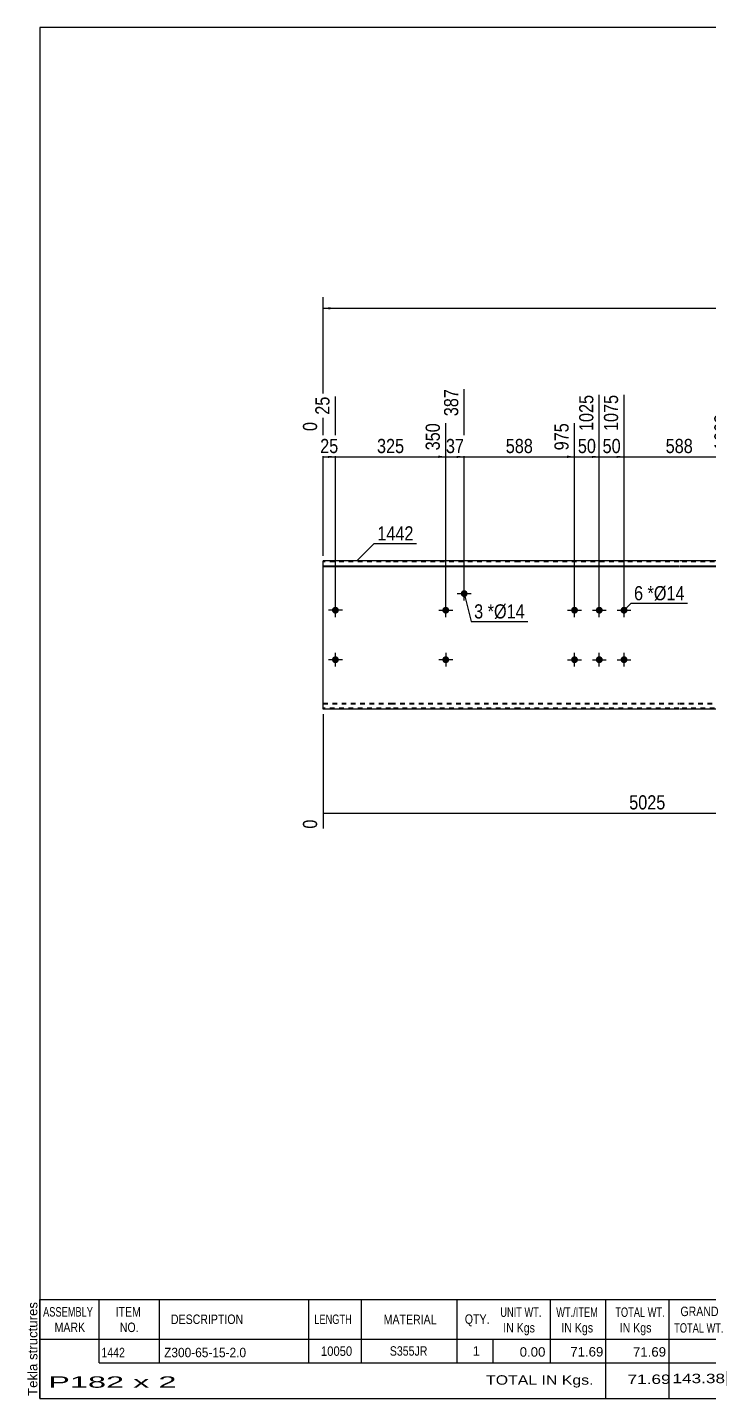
# Model space of a CAD drawing. Header units: millimetres. Extents: x -60 to 343, y -154 to 123.
# Drawn here: x -59.7 to 78.1, y -154.3 to 122.8 of the extents above; entities that cross this region are included whole.
import ezdxf

# ---------------------------------------------------------------- set-up
doc = ezdxf.new("R2010")
doc.units = ezdxf.units.MM
doc.linetypes.add('DXK_LINE_DOT1', pattern=[1.8814, 0.9407, -0.9407])
doc.styles.add('Arial', font='ARIAL.TTF', dxfattribs={"height": 0.2})
doc.styles.add('Arial Narrow', font='ARIALN.TTF', dxfattribs={"height": 0.2})

# ---------------------------------------------------------------- blocks, each defined once
blk = doc.blocks.new('Unknown-627190940-2034')
at = {"color": 5, "linetype": 'Continuous'}
for p, q in [((342.8, 122.75), (-57.2, 122.75)), ((-57.2, 122.75), (-57.2, -154.25)), ((342.8, -154.25), (342.8, 122.75)), ((-57.2, -154.25), (342.8, -154.25))]:
    blk.add_line(p, q, dxfattribs=at)
at = {"color": 174, "linetype": 'Continuous', "style": 'Arial'}
blk.add_text('Tekla structures', height=1.9102, rotation=90, dxfattribs=at).set_placement((-57.7, -153.75))
blk = doc.blocks.new('Part-627190940-1218 - 1203')
at = {"color": 2, "linetype": 'Continuous'}
for p, q in [((0, -15), (0, 15)), ((13.6, 15), (0, 15)), ((0, 13.94), (13.6, 13.94)), ((39.6, 15), (13.7, 15)), ((13.7, 13.94), (39.6, 13.94)), ((71.9, 15), (39.7, 15)), ((39.7, 13.94), (71.9, 13.94)), ((97.91, 15), (72, 15)), ((72, 13.94), (97.91, 13.94)), ((120.2, 15), (98.01, 15)), ((98.01, 13.94), (120.2, 13.94)), ((141.7, 15), (120.3, 15)), ((120.3, 13.94), (141.7, 13.94)), ((163.99, 15), (141.8, 15)), ((141.8, 13.94), (163.99, 13.94)), ((190, 15), (164.09, 15)), ((164.09, 13.94), (190, 13.94)), ((222.3, 15), (190.1, 15)), ((190.1, 13.94), (222.3, 13.94)), ((248.3, 15), (222.4, 15)), ((222.4, 13.94), (248.3, 13.94)), ((262, 15), (248.4, 15)), ((248.4, 13.94), (262, 13.94)), ((262, 15), (262, 13.94)), ((262, 13.94), (262, -15)), ((0, 13.8), (13.6, 13.8)), ((13.7, 13.8), (39.6, 13.8)), ((39.7, 13.8), (71.9, 13.8)), ((72, 13.8), (97.91, 13.8)), ((98.01, 13.8), (120.2, 13.8)), ((120.3, 13.8), (141.7, 13.8)), ((141.8, 13.8), (163.99, 13.8)), ((164.09, 13.8), (190, 13.8)), ((190.1, 13.8), (222.3, 13.8)), ((222.4, 13.8), (248.3, 13.8)), ((248.4, 13.8), (262, 13.8)), ((13.6, -15), (0, -15)), ((39.6, -15), (13.7, -15)), ((71.9, -15), (39.7, -15)), ((97.91, -15), (72, -15)), ((120.2, -15), (98.01, -15)), ((141.7, -15), (120.3, -15)), ((163.99, -15), (141.8, -15)), ((190, -15), (164.09, -15)), ((222.3, -15), (190.1, -15)), ((248.3, -15), (222.4, -15)), ((262, -15), (248.4, -15))]:
    blk.add_line(p, q, dxfattribs=at)
at = {"color": 7, "linetype": 'DXK_LINE_DOT1'}
for p, q in [((13.6, 14.8), (0, 14.8)), ((39.6, 14.8), (13.7, 14.8)), ((71.9, 14.8), (39.7, 14.8)), ((97.91, 14.8), (72, 14.8)), ((120.2, 14.8), (98.01, 14.8)), ((141.7, 14.8), (120.3, 14.8)), ((163.99, 14.8), (141.8, 14.8)), ((190, 14.8), (164.09, 14.8)), ((222.3, 14.8), (190.1, 14.8)), ((248.3, 14.8), (222.4, 14.8)), ((262, 14.8), (248.4, 14.8)), ((0, -13.8), (13.6, -13.8)), ((13.7, -13.8), (39.6, -13.8)), ((39.7, -13.8), (71.9, -13.8)), ((72, -13.8), (97.91, -13.8)), ((98.01, -13.8), (120.2, -13.8)), ((120.3, -13.8), (141.7, -13.8)), ((141.8, -13.8), (163.99, -13.8)), ((164.09, -13.8), (190, -13.8)), ((190.1, -13.8), (222.3, -13.8)), ((222.4, -13.8), (248.3, -13.8)), ((248.4, -13.8), (262, -13.8)), ((0, -13.94), (13.6, -13.94)), ((13.6, -14.8), (0, -14.8)), ((13.7, -13.94), (39.6, -13.94)), ((39.6, -14.8), (13.7, -14.8)), ((39.7, -13.94), (71.9, -13.94)), ((71.9, -14.8), (39.7, -14.8)), ((72, -13.94), (97.91, -13.94)), ((97.91, -14.8), (72, -14.8)), ((98.01, -13.94), (120.2, -13.94)), ((120.2, -14.8), (98.01, -14.8)), ((120.3, -13.94), (141.7, -13.94)), ((141.7, -14.8), (120.3, -14.8)), ((141.8, -13.94), (163.99, -13.94)), ((163.99, -14.8), (141.8, -14.8)), ((164.09, -13.94), (190, -13.94)), ((190, -14.8), (164.09, -14.8)), ((190.1, -13.94), (222.3, -13.94)), ((222.3, -14.8), (190.1, -14.8)), ((222.4, -13.94), (248.3, -13.94)), ((248.3, -14.8), (222.4, -14.8)), ((248.4, -13.94), (262, -13.94)), ((262, -14.8), (248.4, -14.8))]:
    blk.add_line(p, q, dxfattribs=at)
blk = doc.blocks.new('Bolt-627190940-1224 - 1203')
at = {"linetype": 'Continuous'}
for points in [[(50.1, 5, -1), (51.5, 5, -1)], [(55.1, 5, -1), (56.5, 5, -1)], [(60.1, 5, -1), (61.5, 5, -1)], [(50.1, -5, -1), (51.5, -5, -1)], [(55.1, -5, -1), (56.5, -5, -1)], [(60.1, -5, -1), (61.5, -5, -1)]]:
    blk.add_hatch(color=3, dxfattribs=at).paths.add_polyline_path(points)
at = {"color": 3, "linetype": 'Continuous'}
for p, q in [((50.8, 3.6), (50.8, 6.4)), ((55.8, 3.6), (55.8, 6.4)), ((60.8, 3.6), (60.8, 6.4)), ((49.4, 5), (52.2, 5)), ((54.4, 5), (57.2, 5)), ((59.4, 5), (62.2, 5)), ((49.4, -5), (52.2, -5)), ((50.8, -6.4), (50.8, -3.6)), ((54.4, -5), (57.2, -5)), ((55.8, -6.4), (55.8, -3.6)), ((59.4, -5), (62.2, -5)), ((60.8, -6.4), (60.8, -3.6))]:
    blk.add_line(p, q, dxfattribs=at)
blk = doc.blocks.new('Bolt-627190940-1225 - 1203')
at = {"linetype": 'Continuous'}
blk.add_hatch(color=3, dxfattribs=at).paths.add_polyline_path([(27.81, 8.35, -1), (29.21, 8.35, -1)])
at = {"color": 3, "linetype": 'Continuous'}
for p, q in [((27.11, 8.35), (29.91, 8.35)), ((28.51, 6.95), (28.51, 9.75))]:
    blk.add_line(p, q, dxfattribs=at)
blk = doc.blocks.new('Bolt-627190940-1227 - 1203')
at = {"linetype": 'Continuous'}
blk.add_hatch(color=3, dxfattribs=at).paths.add_polyline_path([(25.49, -5, -1), (24.09, -5, -1)])
at = {"color": 3, "linetype": 'Continuous'}
for p, q in [((26.19, -5), (23.39, -5)), ((24.79, -3.6), (24.79, -6.4))]:
    blk.add_line(p, q, dxfattribs=at)
blk = doc.blocks.new('Bolt-627190940-1228 - 1203')
at = {"linetype": 'Continuous'}
blk.add_hatch(color=3, dxfattribs=at).paths.add_polyline_path([(24.09, 5, -1), (25.49, 5, -1)])
at = {"color": 3, "linetype": 'Continuous'}
for p, q in [((24.79, 3.6), (24.79, 6.4)), ((23.39, 5), (26.19, 5))]:
    blk.add_line(p, q, dxfattribs=at)
blk = doc.blocks.new('Bolt-627190940-1232 - 1203')
at = {"linetype": 'Continuous'}
for points in [[(1.8, 5, -1), (3.2, 5, -1)], [(108.4, 5, -1), (109.8, 5, -1)]]:
    blk.add_hatch(color=3, dxfattribs=at).paths.add_polyline_path(points)
at = {"color": 3, "linetype": 'Continuous'}
for p, q in [((2.5, 3.6), (2.5, 6.4)), ((109.1, 3.6), (109.1, 6.4)), ((3.9, 5), (1.1, 5)), ((110.5, 5), (107.7, 5))]:
    blk.add_line(p, q, dxfattribs=at)
blk = doc.blocks.new('Bolt-627190940-1233 - 1203')
at = {"linetype": 'Continuous'}
for points in [[(1.8, -5, -1), (3.2, -5, -1)], [(108.4, -5, -1), (109.8, -5, -1)]]:
    blk.add_hatch(color=3, dxfattribs=at).paths.add_polyline_path(points)
at = {"color": 3, "linetype": 'Continuous'}
for p, q in [((3.9, -5), (1.1, -5)), ((2.5, -6.4), (2.5, -3.6)), ((110.5, -5), (107.7, -5)), ((109.1, -6.4), (109.1, -3.6))]:
    blk.add_line(p, q, dxfattribs=at)
blk = doc.blocks.new('StraightDimension-627190940-1293 - 1203')
at = {"linetype": 'Continuous'}
blk.add_hatch(color=7, dxfattribs=at).paths.add_polyline_path([(49.3, 36.25), (50.8, 36), (49.3, 35.75)])
at = {"color": 7, "linetype": 'Continuous'}
for p, q in [((28.51, 9.35), (28.51, 49.68)), ((50.8, 6), (50.8, 42.78)), ((28.51, 36), (50.8, 36))]:
    blk.add_line(p, q, dxfattribs=at)
at = {"color": 0, "linetype": 'Continuous'}
blk.add_wipeout([(50.2, 43.38), (46, 43.38), (46, 36.7), (50.2, 36.7)], dxfattribs=at)
at = {"color": 0}
blk.add_wipeout([(43, 36.15), (43, 40.35), (36.31, 40.35), (36.31, 36.15)], dxfattribs=at)
at = {"color": 3, "linetype": 'Continuous', "style": 'Arial Narrow'}
blk.add_text('975', height=2.863, rotation=90.0002, dxfattribs=at).set_placement((49.6, 37.3))
at = {"color": 3, "style": 'Arial Narrow'}
blk.add_text('588', height=2.863, dxfattribs=at).set_placement((36.91, 36.75))
blk = doc.blocks.new('StraightDimension-627190940-1292 - 1203')
at = {"linetype": 'Continuous'}
blk.add_hatch(color=7, dxfattribs=at).paths.add_polyline_path([(54.3, 36.25), (55.8, 36), (54.3, 35.75)])
at = {"color": 7, "linetype": 'Continuous'}
for p, q in [((55.8, 6), (55.8, 48.51)), ((50.8, 6), (50.8, 42.78)), ((50.8, 36), (55.8, 36))]:
    blk.add_line(p, q, dxfattribs=at)
at = {"color": 0}
blk.add_wipeout([(55.73, 36.15), (55.73, 40.35), (50.87, 40.35), (50.87, 36.15)], dxfattribs=at)
at = {"color": 0, "linetype": 'Continuous'}
blk.add_wipeout([(55.2, 49.11), (51, 49.11), (51, 40.6), (55.2, 40.6)], dxfattribs=at)
at = {"color": 3, "linetype": 'Continuous', "style": 'Arial Narrow'}
blk.add_text('1025', height=2.863, rotation=90.0002, dxfattribs=at).set_placement((54.6, 41.2))
at = {"color": 3, "style": 'Arial Narrow'}
blk.add_text('50', height=2.863, dxfattribs=at).set_placement((51.47, 36.75))
blk = doc.blocks.new('StraightDimension-627190940-1291 - 1203')
at = {"linetype": 'Continuous'}
blk.add_hatch(color=7, dxfattribs=at).paths.add_polyline_path([(59.3, 36.25), (60.8, 36), (59.3, 35.75)])
at = {"color": 7, "linetype": 'Continuous'}
for p, q in [((55.8, 6), (55.8, 48.51)), ((60.8, 6), (60.8, 48.51)), ((55.8, 36), (60.8, 36))]:
    blk.add_line(p, q, dxfattribs=at)
at = {"color": 0}
blk.add_wipeout([(60.73, 36.15), (60.73, 40.35), (55.87, 40.35), (55.87, 36.15)], dxfattribs=at)
at = {"color": 0, "linetype": 'Continuous'}
blk.add_wipeout([(60.2, 49.11), (56, 49.11), (56, 40.6), (60.2, 40.6)], dxfattribs=at)
at = {"color": 3, "linetype": 'Continuous', "style": 'Arial Narrow'}
blk.add_text('1075', height=2.863, rotation=90.0002, dxfattribs=at).set_placement((59.6, 41.2))
at = {"color": 3, "style": 'Arial Narrow'}
blk.add_text('50', height=2.863, dxfattribs=at).set_placement((56.47, 36.75))
blk = doc.blocks.new('StraightDimension-627190940-1290 - 1203')
at = {"linetype": 'Continuous'}
blk.add_hatch(color=7, dxfattribs=at).paths.add_polyline_path([(81.6, 36.25), (83.1, 36), (81.6, 35.75)])
at = {"color": 7, "linetype": 'Continuous'}
for p, q in [((60.8, 6), (60.8, 48.51)), ((83.1, 9.35), (83.1, 44.61)), ((60.8, 36), (83.1, 36))]:
    blk.add_line(p, q, dxfattribs=at)
at = {"color": 0, "linetype": 'Continuous'}
blk.add_wipeout([(82.5, 45.21), (78.3, 45.21), (78.3, 36.7), (82.5, 36.7)], dxfattribs=at)
at = {"color": 0}
blk.add_wipeout([(75.29, 36.15), (75.29, 40.35), (68.61, 40.35), (68.61, 36.15)], dxfattribs=at)
at = {"color": 3, "linetype": 'Continuous', "style": 'Arial Narrow'}
blk.add_text('1663', height=2.863, rotation=90.0002, dxfattribs=at).set_placement((81.9, 37.3))
at = {"color": 3, "style": 'Arial Narrow'}
blk.add_text('588', height=2.863, dxfattribs=at).set_placement((69.21, 36.75))
blk = doc.blocks.new('StraightDimension-627190940-1294 - 1203')
at = {"linetype": 'Continuous'}
blk.add_hatch(color=7, dxfattribs=at).paths.add_polyline_path([(27.01, 36.25), (28.51, 36), (27.01, 35.75)])
at = {"color": 7, "linetype": 'Continuous'}
for p, q in [((28.51, 9.35), (28.51, 49.68)), ((24.79, 6), (24.79, 42.78)), ((24.79, 36), (28.51, 36))]:
    blk.add_line(p, q, dxfattribs=at)
at = {"color": 0, "linetype": 'Continuous'}
blk.add_wipeout([(27.91, 50.28), (23.71, 50.28), (23.71, 43.6), (27.91, 43.6)], dxfattribs=at)
at = {"color": 0}
blk.add_wipeout([(29.08, 36.15), (29.08, 40.35), (24.22, 40.35), (24.22, 36.15)], dxfattribs=at)
at = {"color": 3, "linetype": 'Continuous', "style": 'Arial Narrow'}
blk.add_text('387', height=2.863, rotation=90.0002, dxfattribs=at).set_placement((27.31, 44.2))
at = {"color": 3, "style": 'Arial Narrow'}
blk.add_text('37', height=2.863, dxfattribs=at).set_placement((24.82, 36.75))
blk = doc.blocks.new('StraightDimension-627190940-1413 - 1203')
at = {"linetype": 'Continuous'}
for points in [[(1.5, 65.75), (0, 66), (1.5, 66.25)], [(260.5, 66.25), (262, 66), (260.5, 65.75)]]:
    blk.add_hatch(color=7, dxfattribs=at).paths.add_polyline_path(points)
at = {"color": 7, "linetype": 'Continuous'}
for p, q in [((0, 16), (0, 68.25)), ((262, 16), (262, 68.25)), ((0, 66), (262, 66))]:
    blk.add_line(p, q, dxfattribs=at)
at = {"color": 0}
blk.add_wipeout([(136.17, 66.15), (136.17, 70.35), (125.83, 70.35), (125.83, 66.15)], dxfattribs=at)
at = {"color": 3, "style": 'Arial Narrow'}
blk.add_text('10050', height=2.863, dxfattribs=at).set_placement((126.43, 66.75))
blk = doc.blocks.new('StraightDimension-627190940-1295 - 1203')
at = {"linetype": 'Continuous'}
blk.add_hatch(color=7, dxfattribs=at).paths.add_polyline_path([(23.29, 36.25), (24.79, 36), (23.29, 35.75)])
at = {"color": 7, "linetype": 'Continuous'}
for p, q in [((2.5, 6), (2.5, 48.16)), ((24.79, 6), (24.79, 42.78)), ((2.5, 36), (24.79, 36))]:
    blk.add_line(p, q, dxfattribs=at)
at = {"color": 0, "linetype": 'Continuous'}
blk.add_wipeout([(24.19, 43.38), (19.99, 43.38), (19.99, 36.7), (24.19, 36.7)], dxfattribs=at)
at = {"color": 0}
blk.add_wipeout([(16.99, 36.15), (16.99, 40.35), (10.3, 40.35), (10.3, 36.15)], dxfattribs=at)
at = {"color": 3, "linetype": 'Continuous', "style": 'Arial Narrow'}
blk.add_text('350', height=2.863, rotation=90.0002, dxfattribs=at).set_placement((23.59, 37.3))
at = {"color": 3, "style": 'Arial Narrow'}
blk.add_text('325', height=2.863, dxfattribs=at).set_placement((10.9, 36.75))
blk = doc.blocks.new('StraightDimension-627190940-1296 - 1203')
at = {"linetype": 'Continuous'}
blk.add_hatch(color=7, dxfattribs=at).paths.add_polyline_path([(1, 36.25), (2.5, 36), (1, 35.75)])
at = {"color": 7, "linetype": 'Continuous'}
for p, q in [((2.5, 6), (2.5, 48.16)), ((0, 16), (0, 43.03)), ((0, 36), (2.5, 36))]:
    blk.add_line(p, q, dxfattribs=at)
at = {"color": 0, "linetype": 'Continuous'}
blk.add_wipeout([(1.9, 48.76), (-2.3, 48.76), (-2.3, 43.9), (1.9, 43.9)], dxfattribs=at)
at = {"color": 0}
blk.add_wipeout([(3.68, 36.15), (3.68, 40.35), (-1.18, 40.35), (-1.18, 36.15)], dxfattribs=at)
at = {"color": 0, "linetype": 'Continuous'}
blk.add_wipeout([(-0.6, 43.63), (-4.8, 43.63), (-4.8, 40.6), (-0.6, 40.6)], dxfattribs=at)
at = {"color": 3, "linetype": 'Continuous', "style": 'Arial Narrow'}
for s, height, p in [('25', 2.863, (1.3, 44.5)), ('0', 2.86, (-1.2, 41.2))]:
    blk.add_text(s, height=height, rotation=90.0002, dxfattribs=at).set_placement(p)
at = {"color": 3, "style": 'Arial Narrow'}
blk.add_text('25', height=2.863, dxfattribs=at).set_placement((-0.58, 36.75))
blk = doc.blocks.new('StraightDimension-627190940-1372 - 1203')
at = {"linetype": 'Continuous'}
blk.add_hatch(color=7, dxfattribs=at).paths.add_polyline_path([(129.5, -35.75), (131, -36), (129.5, -36.25)])
at = {"color": 7, "linetype": 'Continuous'}
for p, q in [((131, -6), (131, -44.61)), ((0, -16), (0, -39.13)), ((0, -36), (131, -36))]:
    blk.add_line(p, q, dxfattribs=at)
at = {"color": 0}
blk.add_wipeout([(69.76, -35.85), (69.76, -31.65), (61.24, -31.65), (61.24, -35.85)], dxfattribs=at)
at = {"color": 0, "linetype": 'Continuous'}
for points in [[(-0.6, -36.7), (-4.8, -36.7), (-4.8, -39.73), (-0.6, -39.73)], [(130.4, -36.7), (126.2, -36.7), (126.2, -45.21), (130.4, -45.21)]]:
    blk.add_wipeout(points, dxfattribs=at)
at = {"color": 3, "style": 'Arial Narrow'}
blk.add_text('5025', height=2.863, dxfattribs=at).set_placement((61.84, -35.25))
at = {"color": 3, "linetype": 'Continuous', "style": 'Arial Narrow'}
for s, height, p in [('0', 2.86, (-1.2, -39.13)), ('5025', 2.863, (129.8, -44.61))]:
    blk.add_text(s, height=height, rotation=90.0002, dxfattribs=at).set_placement(p)
blk = doc.blocks.new('CBS_BOM-627190940-2106')
at = {"color": 7, "linetype": 'Continuous'}
for p, q in [((-57.23, -142.28), (-57.23, -134.28)), ((-57.23, -134.28), (97.69, -134.28)), ((-45.23, -142.28), (-45.23, -134.28)), ((-33.04, -142.28), (-33.04, -134.28)), ((-2.88, -142.28), (-2.88, -134.28)), ((7.8, -142.28), (7.8, -134.28)), ((27.12, -142.28), (27.12, -134.28)), ((45.92, -142.28), (45.92, -134.28)), ((57.13, -142.28), (57.13, -134.28)), ((69.92, -142.28), (69.92, -134.28)), ((81.67, -142.28), (81.67, -134.28)), ((97.69, -134.29), (97.69, -142.27)), ((-57.23, -142.28), (97.69, -142.28)), ((-57.23, -147.08), (-57.23, -142.28)), ((-45.23, -147.08), (-45.23, -142.28)), ((-33.04, -147.08), (-33.04, -142.28)), ((-2.88, -147.08), (-2.88, -142.28)), ((7.8, -147.08), (7.8, -142.28)), ((27.12, -147.08), (27.12, -142.28)), ((34.38, -147.08), (34.38, -142.28)), ((45.92, -147.08), (45.92, -142.28)), ((57.13, -147.08), (57.13, -142.28)), ((69.92, -147.08), (69.92, -142.28)), ((81.69, -147.08), (81.69, -142.28)), ((97.69, -142.28), (97.69, -147.08)), ((-57.23, -154.28), (-57.23, -147.1)), ((-45.23, -147.08), (97.69, -147.08)), ((57.13, -154.28), (57.13, -147.1)), ((69.92, -154.28), (69.92, -147.1)), ((81.73, -154.28), (81.73, -147.1)), ((97.69, -147.08), (97.69, -154.28)), ((-57.23, -154.28), (97.69, -154.28))]:
    blk.add_line(p, q, dxfattribs=at)
at = {"color": 3, "linetype": 'Continuous', "style": 'Arial'}
for s, height, width, p in [('GRAND', 1.91, 0.8, (72.19, -137.62)), ('ASSEMBLY', 1.91, 0.7, (-56.55, -137.71)), ('ITEM', 1.91, 0.8, (-41.9, -137.71)), ('DESCRIPTION', 1.9102, 0.8, (-30.72, -139.21)), ('LENGTH', 1.91, 0.7, (-1.77, -139.21)), ('MATERIAL', 1.91, 0.8, (12.25, -139.26)), ('QTY.', 1.91, 0.8, (28.64, -139.18)), ('UNIT WT.', 1.91, 0.7, (35.81, -137.78)), ('WT./ITEM', 1.91, 0.7, (47.1, -137.78)), ('TOTAL WT.', 1.91, 0.7, (59.04, -137.78)), ('ITEM TYPE', 1.91, 0.7, (85.83, -137.7)), ('MARK', 1.91, 0.8, (-54.23, -140.84)), ('NO.', 1.91, 0.8, (-41.05, -140.84)), ('IN Kgs', 1.91, 0.8, (36.39, -140.92)), ('IN Kgs', 1.91, 0.8, (48.14, -140.92)), ('IN Kgs', 1.91, 0.8, (59.93, -140.92)), ('TOTAL WT.', 1.91, 0.7, (70.93, -140.96))]:
    blk.add_text(s, height=height, dxfattribs=dict(at, width=width)).set_placement(p)
at = {"color": 7, "linetype": 'Continuous', "style": 'Arial'}
for s, height, width, p in [('1442', 1.91, 0.8, (-44.77, -145.93)), ('Z300-65-15-2.0', 1.9102, 0.9, (-32.1, -145.93)), ('10050', 1.91, 0.85, (-0.42, -145.65)), ('S355JR', 1.91, 0.8, (13.49, -145.62))]:
    blk.add_text(s, height=height, dxfattribs=dict(at, width=width)).set_placement(p)
for s, p in [('1', (30.21, -145.62)), ('0.00', (39.72, -145.81)), ('71.69', (49.94, -145.78)), ('71.69', (62.61, -145.81))]:
    blk.add_text(s, height=1.91, dxfattribs=at).set_placement(p)
at = {"color": 6, "linetype": 'Continuous', "style": 'Arial'}
for s, height, width, p in [('TOTAL IN Kgs.', 1.9102, 1.2, (32.93, -151.48)), ('71.69', 1.91, 1.3, (61.52, -151.33)), ('143.38', 1.91, 1.3, (70.59, -151.17)), ('P182 x 2', 2.292, 2.05, (-55.51, -152.09))]:
    blk.add_text(s, height=height, dxfattribs=dict(at, width=width)).set_placement(p)
blk.add_text('LIGHT_STEEL', height=1.4135, dxfattribs=at).set_placement((82.94, -150.83))
blk = doc.blocks.new('Mark-627190940-1464 - 1203')
at = {"color": 0}
blk.add_wipeout([(64.64, 7.01), (64.64, 10.01), (62.82, 10.01), (62.82, 7.01)], dxfattribs=at)
blk.add_wipeout([(64.64, 7.01), (64.64, 10.01), (62.82, 10.01), (62.82, 7.01)], dxfattribs=at)
at = {"color": 7, "linetype": 'Continuous'}
blk.add_line((60.8, 5), (62.22, 6.41), dxfattribs=at)
at = {"color": 0}
blk.add_wipeout([(66.82, 7.01), (66.82, 10.01), (65.54, 10.01), (65.54, 7.01)], dxfattribs=at)
blk.add_wipeout([(66.82, 7.01), (66.82, 10.01), (65.54, 10.01), (65.54, 7.01)], dxfattribs=at)
at = {"color": 3, "style": 'Arial Narrow'}
blk.add_text('6', height=2.86, dxfattribs=at).set_placement((62.82, 7.01))
at = {"color": 0}
blk.add_wipeout([(73.04, 7.01), (73.04, 10.01), (66.82, 10.01), (66.82, 7.01)], dxfattribs=at)
blk.add_wipeout([(73.04, 7.01), (73.04, 10.01), (66.82, 10.01), (66.82, 7.01)], dxfattribs=at)
at = {"color": 7, "linetype": 'Continuous'}
blk.add_line((62.22, 6.41), (73.64, 6.41), dxfattribs=at)
at = {"color": 3, "style": 'Arial Narrow'}
for s, height, p in [('*', 2.86, (65.54, 7.01)), ('Ø14', 2.863, (66.82, 7.01))]:
    blk.add_text(s, height=height, dxfattribs=at).set_placement(p)
blk = doc.blocks.new('Mark-627190940-1416 - 1203')
at = {"color": 0}
blk.add_wipeout([(18.27, 19.09), (18.27, 22.09), (10.96, 22.09), (10.96, 19.09)], dxfattribs=at)
blk.add_wipeout([(18.27, 19.09), (18.27, 22.09), (10.96, 22.09), (10.96, 19.09)], dxfattribs=at)
at = {"color": 7, "linetype": 'Continuous'}
for p, q in [((6.82, 14.95), (10.36, 18.49)), ((10.36, 18.49), (18.87, 18.49))]:
    blk.add_line(p, q, dxfattribs=at)
at = {"color": 3, "style": 'Arial Narrow'}
blk.add_text('1442', height=2.863, dxfattribs=at).set_placement((10.96, 19.09))
blk = doc.blocks.new('MarkSet-627190940-1442 - 1203')
at = {"color": 0}
blk.add_wipeout([(32.35, 3.33), (32.35, 6.33), (30.52, 6.33), (30.52, 3.33)], dxfattribs=at)
blk.add_wipeout([(32.35, 3.33), (32.35, 6.33), (30.52, 6.33), (30.52, 3.33)], dxfattribs=at)
at = {"color": 7, "linetype": 'Continuous'}
blk.add_line((28.51, 8.35), (29.92, 2.73), dxfattribs=at)
at = {"color": 0}
blk.add_wipeout([(34.53, 3.33), (34.53, 6.33), (33.25, 6.33), (33.25, 3.33)], dxfattribs=at)
blk.add_wipeout([(34.53, 3.33), (34.53, 6.33), (33.25, 6.33), (33.25, 3.33)], dxfattribs=at)
at = {"color": 3, "style": 'Arial Narrow'}
blk.add_text('3', height=2.86, dxfattribs=at).set_placement((30.52, 3.33))
at = {"color": 0}
blk.add_wipeout([(40.74, 3.33), (40.74, 6.33), (34.53, 6.33), (34.53, 3.33)], dxfattribs=at)
blk.add_wipeout([(40.74, 3.33), (40.74, 6.33), (34.53, 6.33), (34.53, 3.33)], dxfattribs=at)
at = {"color": 7, "linetype": 'Continuous'}
blk.add_line((29.92, 2.73), (41.34, 2.73), dxfattribs=at)
at = {"color": 3, "style": 'Arial Narrow'}
for s, height, p in [('*', 2.86, (33.25, 3.33)), ('Ø14', 2.863, (34.53, 3.33))]:
    blk.add_text(s, height=height, dxfattribs=at).set_placement(p)

msp = doc.modelspace()

# ---------------------------------------------------------------- block references
for name in ['Unknown-627190940-2034', 'Part-627190940-1218 - 1203', 'Bolt-627190940-1225 - 1203', 'Bolt-627190940-1232 - 1203', 'Bolt-627190940-1228 - 1203', 'Bolt-627190940-1224 - 1203', 'Bolt-627190940-1233 - 1203', 'Bolt-627190940-1227 - 1203', 'CBS_BOM-627190940-2106']:
    msp.add_blockref(name, (0, 0))

# ---------------------------------------------------------------- next in the draw order: block references
for name in ['StraightDimension-627190940-1293 - 1203', 'StraightDimension-627190940-1372 - 1203']:
    msp.add_blockref(name, (0, 0))

# ---------------------------------------------------------------- next in the draw order: block references
for name in ['StraightDimension-627190940-1294 - 1203', 'StraightDimension-627190940-1292 - 1203']:
    msp.add_blockref(name, (0, 0))

# ---------------------------------------------------------------- next in the draw order: block references
for name in ['StraightDimension-627190940-1291 - 1203', 'MarkSet-627190940-1442 - 1203']:
    msp.add_blockref(name, (0, 0))

# ---------------------------------------------------------------- next in the draw order: block references
msp.add_blockref('StraightDimension-627190940-1290 - 1203', (0, 0))

# ---------------------------------------------------------------- next in the draw order: block references
for name in ['StraightDimension-627190940-1413 - 1203', 'Mark-627190940-1464 - 1203']:
    msp.add_blockref(name, (0, 0))

# ---------------------------------------------------------------- next in the draw order: block references
msp.add_blockref('StraightDimension-627190940-1295 - 1203', (0, 0))

# ---------------------------------------------------------------- next in the draw order: block references
for name in ['StraightDimension-627190940-1296 - 1203', 'Mark-627190940-1416 - 1203']:
    msp.add_blockref(name, (0, 0))

doc.saveas('drawing.dxf')
